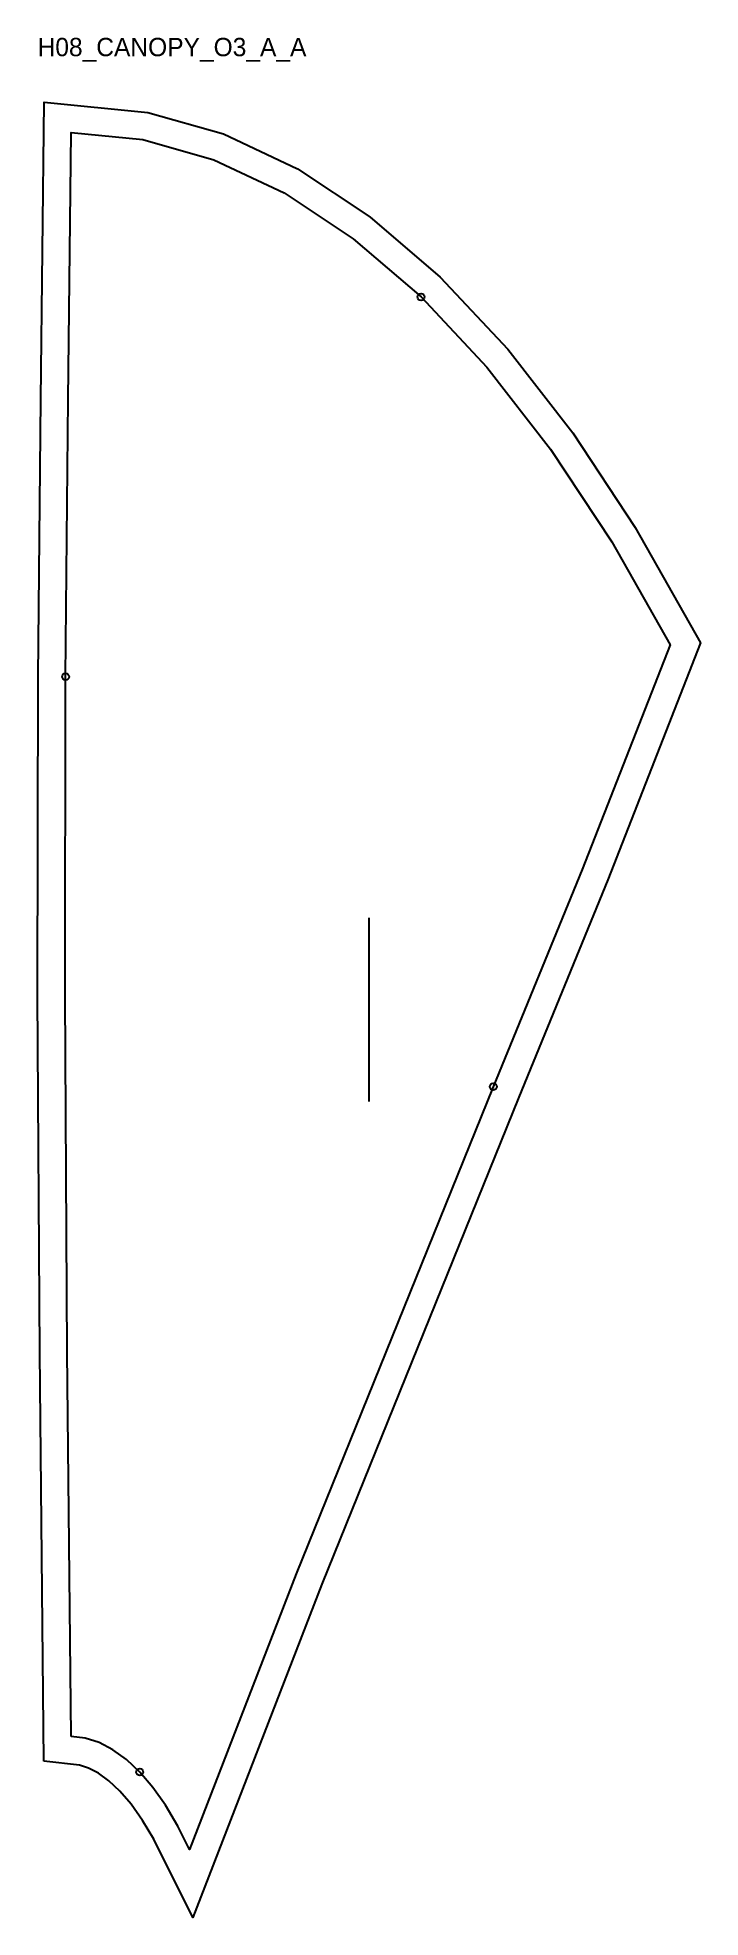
# Model space of a CAD drawing. Header units: millimetres. Extents: x -15 to 274, y -79 to 740.
import ezdxf

# ---------------------------------------------------------------- set-up
doc = ezdxf.new("R2010")
doc.units = ezdxf.units.MM
for name, color, linetype in [('CUT', 1, 'Continuous'), ('GRAIN', 3, 'Continuous'), ('ID', 7, 'Continuous'), ('NOTCH', 2, 'Continuous'), ('SEAM', 5, 'Continuous')]:
    doc.layers.add(name, color=color, linetype=linetype)

msp = doc.modelspace()

# ---------------------------------------------------------------- linework, layer by layer
at = {"layer": 'CUT'}
msp.add_lwpolyline([(-11.89, -10.72), (-13.74, 167.57), (-14.67, 322.89), (-14.48, 461.83), (-13.32, 582.62), (-11.85, 712.12), (33.4, 707.63), (66.34, 698.29), (98.66, 683.09), (130.16, 662.22), (160.73, 635.93), (190.25, 604.44), (218.64, 567.99), (245.79, 526.84), (274.17, 476.6), (233.79, 373.32), (195, 278.66), (153.51, 175.91), (109.15, 66.45), (53.01, -78.75), (35.93, -44.71), (31.03, -36.48), (26.06, -29.48), (21.15, -23.74), (16.37, -19.25), (11.81, -15.94), (7.55, -13.74), (3.59, -12.49), (-11.89, -10.72)], close=True, dxfattribs=at)
at = {"layer": 'GRAIN'}
msp.add_line((129.75, 276.68), (129.75, 356.68), dxfattribs=at)
at = {"layer": 'NOTCH'}
for centre in [(152.41, 627.25), (-2.48, 461.77), (183.89, 283.18), (29.84, -15.44)]:
    msp.add_circle(centre, 1.5, dxfattribs=at)
at = {"layer": 'SEAM'}
msp.add_lwpolyline([(0, 0), (-1.74, 167.67), (-2.67, 322.92), (-2.48, 461.77), (-1.32, 582.5), (0, 698.88), (31.15, 695.79), (62.12, 687.02), (92.76, 672.6), (122.91, 652.63), (152.41, 627.25), (181.12, 596.64), (208.88, 560.99), (235.54, 520.58), (260.92, 475.66), (222.65, 377.78), (183.89, 283.18), (142.38, 180.41), (97.99, 70.87), (51.59, -49.15), (46.46, -38.94), (41.09, -29.92), (35.53, -22.09), (29.84, -15.44), (24.03, -9.98), (18.13, -5.7), (12.14, -2.6), (6.09, -0.7)], close=True, dxfattribs=at)

# ---------------------------------------------------------------- texts
at = {"layer": 'ID'}
msp.add_text('H08_CANOPY_O3_A_A', height=8, dxfattribs=at).set_placement((-14.67, 732.12))

doc.saveas('drawing.dxf')
